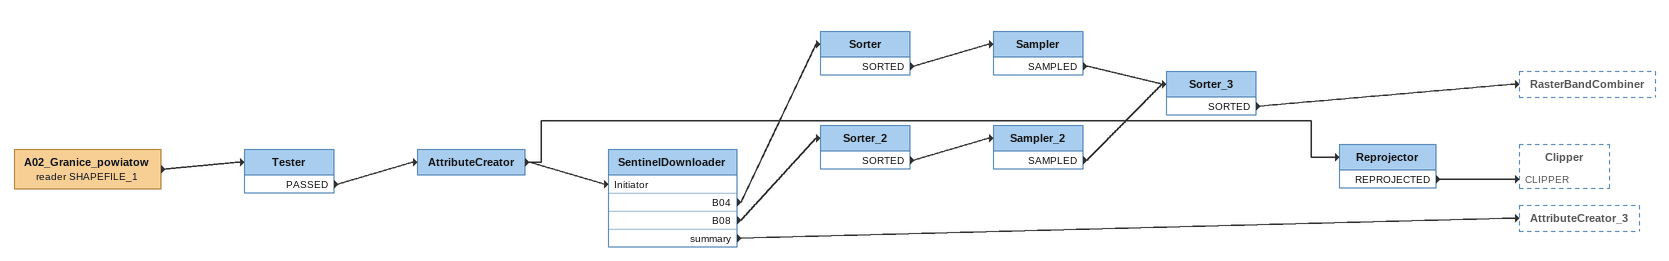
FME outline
A02_Granice_powiatow (reader SHAPEFILE_1)
    -> Tester
Tester
    PASSED -> AttributeCreator
AttributeCreator
    -> SentinelDownloader [Initiator]
    -> Reprojector
Reprojector
    REPROJECTED -> Clipper [CLIPPER]
SentinelDownloader
    B04 -> Sorter
    B08 -> Sorter_2
    summary -> AttributeCreator_3
Sorter
    SORTED -> Sampler
Sampler
    SAMPLED -> Sorter_3
Sorter_2
    SORTED -> Sampler_2
Sampler_2
    SAMPLED -> Sorter_3
Sorter_3
    SORTED -> RasterBandCombiner
